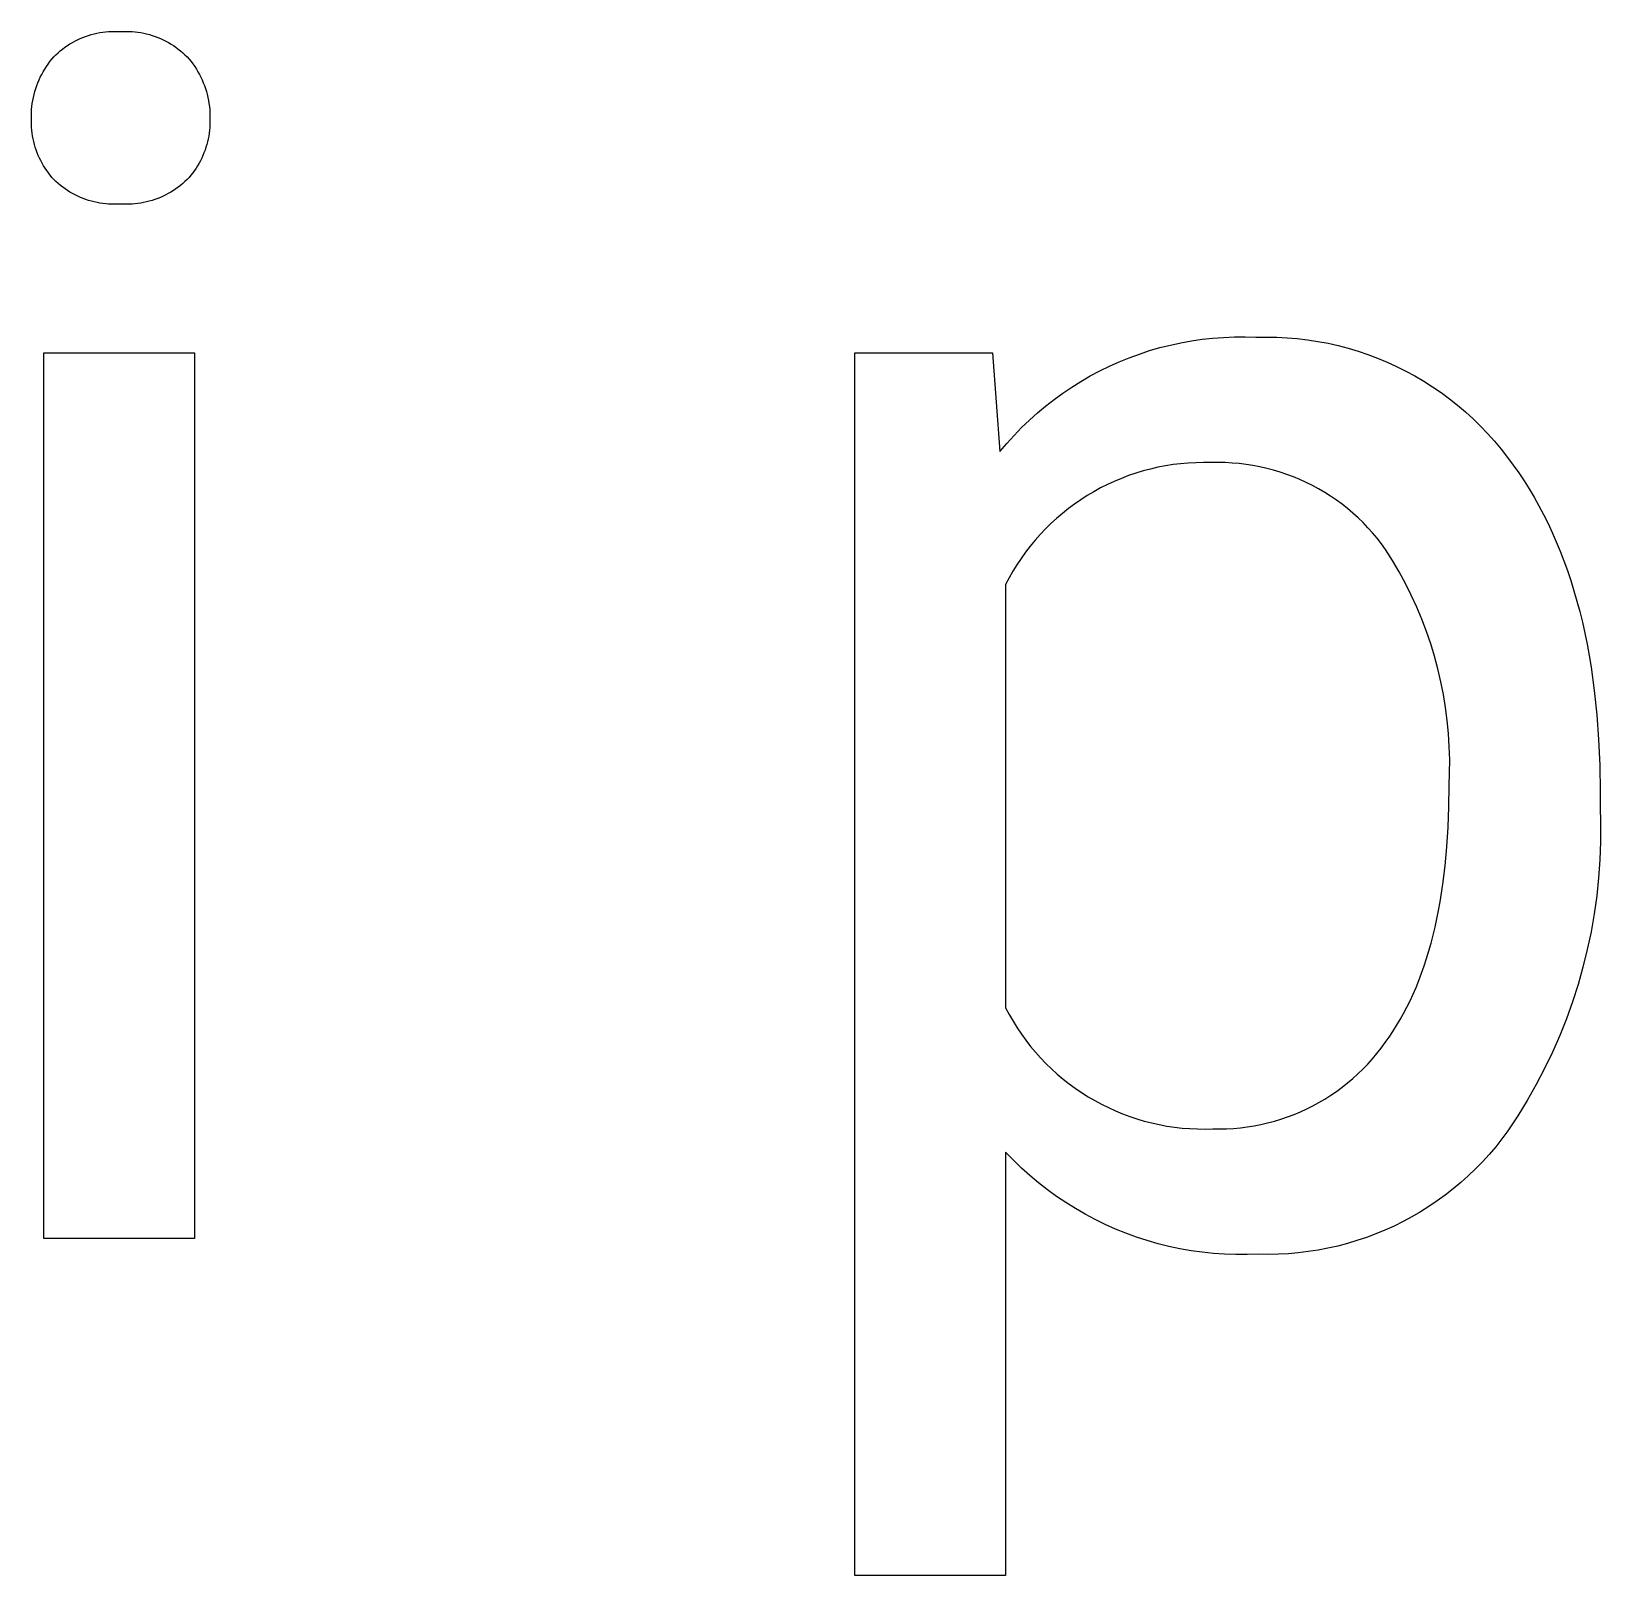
# Model space of a CAD drawing. Header units: millimetres. Extents: x 4001 to 9794, y -321 to 3726.
# Drawn here: x 8266.68 to 8311.46, y -71.03 to -26.96 of the extents above; entities that cross this region are included whole.
import ezdxf

# ---------------------------------------------------------------- set-up
doc = ezdxf.new("R2010")
doc.units = ezdxf.units.MM
doc.header["$MEASUREMENT"] = 0
doc.layers.add('Domyślny', color=7, linetype='Continuous', true_color=0x000000)

msp = doc.modelspace()

# ---------------------------------------------------------------- linework, layer by layer
at = {"layer": 'Domyślny'}
for p, q in [((8267.781, -27.319), (8267.853, -27.277)), ((8267.853, -27.277), (8267.926, -27.236)), ((8267.926, -27.236), (8268.001, -27.199)), ((8268.001, -27.199), (8268.077, -27.163)), ((8268.077, -27.163), (8268.154, -27.131)), ((8268.154, -27.131), (8268.232, -27.101)), ((8268.232, -27.101), (8268.312, -27.074)), ((8268.312, -27.074), (8268.392, -27.05)), ((8268.392, -27.05), (8268.473, -27.029)), ((8268.473, -27.029), (8268.555, -27.01)), ((8268.555, -27.01), (8268.637, -26.994)), ((8268.637, -26.994), (8268.72, -26.982)), ((8268.72, -26.982), (8268.803, -26.972)), ((8268.803, -26.972), (8268.886, -26.965)), ((8268.886, -26.965), (8268.97, -26.96)), ((8268.97, -26.96), (8269.054, -26.959)), ((8269.054, -26.959), (8269.137, -26.961)), ((8269.137, -26.961), (8269.221, -26.966)), ((8269.221, -26.966), (8269.305, -26.961)), ((8269.305, -26.961), (8269.389, -26.96)), ((8269.389, -26.96), (8269.473, -26.961)), ((8269.473, -26.961), (8269.557, -26.965)), ((8269.557, -26.965), (8269.641, -26.972)), ((8269.641, -26.972), (8269.724, -26.982)), ((8269.724, -26.982), (8269.807, -26.995)), ((8269.807, -26.995), (8269.89, -27.011)), ((8269.89, -27.011), (8269.972, -27.03)), ((8269.972, -27.03), (8270.053, -27.051)), ((8270.053, -27.051), (8270.134, -27.075)), ((8270.134, -27.075), (8270.214, -27.102)), ((8270.214, -27.102), (8270.292, -27.132)), ((8270.292, -27.132), (8270.37, -27.164)), ((8270.37, -27.164), (8270.446, -27.199)), ((8270.446, -27.199), (8270.521, -27.237)), ((8270.521, -27.237), (8270.595, -27.277)), ((8270.595, -27.277), (8270.668, -27.32)), ((8267.214, -27.82), (8267.268, -27.752)), ((8267.268, -27.752), (8267.325, -27.686)), ((8267.325, -27.686), (8267.384, -27.627)), ((8267.384, -27.627), (8267.446, -27.57)), ((8267.446, -27.57), (8267.509, -27.515)), ((8267.509, -27.515), (8267.575, -27.463)), ((8267.575, -27.463), (8267.642, -27.413)), ((8267.642, -27.413), (8267.71, -27.365)), ((8267.71, -27.365), (8267.781, -27.319)), ((8270.668, -27.32), (8270.739, -27.365)), ((8270.739, -27.365), (8270.808, -27.413)), ((8270.808, -27.413), (8270.875, -27.463)), ((8270.875, -27.463), (8270.941, -27.515)), ((8270.941, -27.515), (8271.005, -27.57)), ((8271.005, -27.57), (8271.067, -27.627)), ((8271.067, -27.627), (8271.127, -27.686)), ((8271.127, -27.686), (8271.185, -27.752)), ((8271.185, -27.752), (8271.24, -27.82)), ((8266.939, -28.266), (8266.979, -28.188)), ((8266.979, -28.188), (8267.021, -28.111)), ((8267.021, -28.111), (8267.065, -28.036)), ((8267.065, -28.036), (8267.112, -27.963)), ((8267.112, -27.963), (8267.162, -27.891)), ((8267.162, -27.891), (8267.214, -27.82)), ((8271.24, -27.82), (8271.293, -27.89)), ((8271.293, -27.89), (8271.343, -27.961)), ((8271.343, -27.961), (8271.391, -28.035)), ((8271.391, -28.035), (8271.436, -28.11)), ((8271.436, -28.11), (8271.479, -28.186)), ((8271.479, -28.186), (8271.519, -28.264)), ((8266.784, -28.674), (8266.809, -28.59)), ((8266.809, -28.59), (8266.838, -28.507)), ((8266.838, -28.507), (8266.869, -28.426)), ((8266.869, -28.426), (8266.903, -28.345)), ((8266.903, -28.345), (8266.939, -28.266)), ((8271.519, -28.264), (8271.556, -28.343)), ((8271.556, -28.343), (8271.59, -28.424)), ((8271.59, -28.424), (8271.622, -28.506)), ((8271.622, -28.506), (8271.651, -28.588)), ((8271.651, -28.588), (8271.677, -28.672)), ((8266.691, -29.189), (8266.699, -29.102)), ((8266.699, -29.102), (8266.71, -29.015)), ((8266.71, -29.015), (8266.724, -28.929)), ((8266.724, -28.929), (8266.741, -28.843)), ((8266.741, -28.843), (8266.761, -28.758)), ((8266.761, -28.758), (8266.784, -28.674)), ((8271.677, -28.672), (8271.7, -28.756)), ((8271.7, -28.756), (8271.72, -28.842)), ((8271.72, -28.842), (8271.737, -28.928)), ((8271.737, -28.928), (8271.751, -29.014)), ((8271.751, -29.014), (8271.763, -29.101)), ((8271.763, -29.101), (8271.771, -29.188)), ((8266.684, -29.363), (8266.686, -29.276)), ((8266.685, -29.451), (8266.684, -29.363)), ((8266.684, -29.533), (8266.685, -29.451)), ((8266.685, -29.616), (8266.684, -29.533)), ((8266.686, -29.276), (8266.691, -29.189)), ((8271.771, -29.188), (8271.776, -29.275)), ((8271.776, -29.275), (8271.778, -29.363)), ((8271.779, -29.533), (8271.777, -29.616)), ((8271.778, -29.363), (8271.778, -29.451)), ((8271.778, -29.451), (8271.779, -29.533)), ((8266.69, -29.698), (8266.685, -29.616)), ((8266.697, -29.781), (8266.69, -29.698)), ((8266.706, -29.863), (8266.697, -29.781)), ((8266.719, -29.944), (8266.706, -29.863)), ((8266.734, -30.026), (8266.719, -29.944)), ((8271.743, -29.946), (8271.727, -30.027)), ((8271.756, -29.864), (8271.743, -29.946)), ((8271.766, -29.782), (8271.756, -29.864)), ((8271.773, -29.699), (8271.766, -29.782)), ((8271.777, -29.616), (8271.773, -29.699)), ((8266.752, -30.106), (8266.734, -30.026)), ((8266.773, -30.186), (8266.752, -30.106)), ((8266.796, -30.266), (8266.773, -30.186)), ((8266.822, -30.344), (8266.796, -30.266)), ((8266.85, -30.422), (8266.822, -30.344)), ((8266.881, -30.498), (8266.85, -30.422)), ((8271.609, -30.424), (8271.577, -30.5)), ((8271.638, -30.346), (8271.609, -30.424)), ((8271.664, -30.267), (8271.638, -30.346)), ((8271.688, -30.188), (8271.664, -30.267)), ((8271.709, -30.108), (8271.688, -30.188)), ((8271.727, -30.027), (8271.709, -30.108)), ((8266.915, -30.574), (8266.881, -30.498)), ((8266.951, -30.648), (8266.915, -30.574)), ((8266.99, -30.721), (8266.951, -30.648)), ((8267.031, -30.793), (8266.99, -30.721)), ((8267.074, -30.863), (8267.031, -30.793)), ((8267.12, -30.932), (8267.074, -30.863)), ((8271.382, -30.865), (8271.335, -30.933)), ((8271.426, -30.795), (8271.382, -30.865)), ((8271.467, -30.723), (8271.426, -30.795)), ((8271.507, -30.65), (8271.467, -30.723)), ((8271.543, -30.576), (8271.507, -30.65)), ((8271.577, -30.5), (8271.543, -30.576)), ((8267.168, -30.999), (8267.12, -30.932)), ((8267.218, -31.065), (8267.168, -30.999)), ((8267.27, -31.129), (8267.218, -31.065)), ((8267.325, -31.191), (8267.27, -31.129)), ((8267.385, -31.248), (8267.325, -31.191)), ((8267.447, -31.304), (8267.385, -31.248)), ((8267.512, -31.357), (8267.447, -31.304)), ((8271.004, -31.303), (8270.939, -31.356)), ((8271.066, -31.248), (8271.004, -31.303)), ((8271.127, -31.191), (8271.066, -31.248)), ((8271.183, -31.129), (8271.127, -31.191)), ((8271.236, -31.066), (8271.183, -31.129)), ((8271.287, -31), (8271.236, -31.066)), ((8271.335, -30.933), (8271.287, -31)), ((8267.578, -31.408), (8267.512, -31.357)), ((8267.645, -31.456), (8267.578, -31.408)), ((8267.714, -31.503), (8267.645, -31.456)), ((8267.785, -31.547), (8267.714, -31.503)), ((8267.857, -31.588), (8267.785, -31.547)), ((8267.931, -31.627), (8267.857, -31.588)), ((8268.006, -31.663), (8267.931, -31.627)), ((8268.082, -31.697), (8268.006, -31.663)), ((8268.159, -31.729), (8268.082, -31.697)), ((8268.237, -31.757), (8268.159, -31.729)), ((8268.316, -31.783), (8268.237, -31.757)), ((8268.396, -31.807), (8268.316, -31.783)), ((8270.13, -31.782), (8270.049, -31.806)), ((8270.209, -31.756), (8270.13, -31.782)), ((8270.288, -31.728), (8270.209, -31.756)), ((8270.365, -31.697), (8270.288, -31.728)), ((8270.442, -31.663), (8270.365, -31.697)), ((8270.517, -31.626), (8270.442, -31.663)), ((8270.591, -31.587), (8270.517, -31.626)), ((8270.663, -31.546), (8270.591, -31.587)), ((8270.735, -31.502), (8270.663, -31.546)), ((8270.804, -31.456), (8270.735, -31.502)), ((8270.873, -31.407), (8270.804, -31.456)), ((8270.939, -31.356), (8270.873, -31.407)), ((8268.477, -31.827), (8268.396, -31.807)), ((8268.558, -31.845), (8268.477, -31.827)), ((8268.64, -31.86), (8268.558, -31.845)), ((8268.722, -31.872), (8268.64, -31.86)), ((8268.805, -31.882), (8268.722, -31.872)), ((8268.888, -31.888), (8268.805, -31.882)), ((8268.971, -31.892), (8268.888, -31.888)), ((8269.055, -31.893), (8268.971, -31.892)), ((8269.138, -31.891), (8269.055, -31.893)), ((8269.221, -31.887), (8269.138, -31.891)), ((8269.304, -31.891), (8269.221, -31.887)), ((8269.388, -31.893), (8269.304, -31.891)), ((8269.472, -31.892), (8269.388, -31.893)), ((8269.555, -31.888), (8269.472, -31.892)), ((8269.638, -31.881), (8269.555, -31.888)), ((8269.722, -31.872), (8269.638, -31.881)), ((8269.804, -31.859), (8269.722, -31.872)), ((8269.887, -31.844), (8269.804, -31.859)), ((8269.968, -31.826), (8269.887, -31.844)), ((8270.049, -31.806), (8269.968, -31.826)), ((8299.484, -35.846), (8299.787, -35.792)), ((8299.787, -35.792), (8300.091, -35.748)), ((8300.091, -35.748), (8300.397, -35.715)), ((8300.397, -35.715), (8300.703, -35.693)), ((8300.703, -35.693), (8301.011, -35.681)), ((8301.011, -35.681), (8301.318, -35.68)), ((8301.318, -35.68), (8301.625, -35.689)), ((8301.625, -35.689), (8301.921, -35.684)), ((8301.921, -35.684), (8302.216, -35.688)), ((8302.216, -35.688), (8302.511, -35.703)), ((8302.511, -35.703), (8302.805, -35.727)), ((8302.805, -35.727), (8303.099, -35.762)), ((8303.099, -35.762), (8303.391, -35.807)), ((8303.391, -35.807), (8303.681, -35.862)), ((8267.035, -61.413), (8267.035, -36.137)), ((8267.035, -36.137), (8271.341, -36.137)), ((8271.341, -36.137), (8271.341, -61.413)), ((8290.179, -71.031), (8290.179, -36.137)), ((8290.179, -36.137), (8294.111, -36.137)), ((8294.111, -36.137), (8294.321, -38.954)), ((8298.009, -36.272), (8298.298, -36.167)), ((8298.298, -36.167), (8298.59, -36.071)), ((8298.59, -36.071), (8298.885, -35.986)), ((8298.885, -35.986), (8299.184, -35.911)), ((8299.184, -35.911), (8299.484, -35.846)), ((8303.681, -35.862), (8303.969, -35.927)), ((8303.969, -35.927), (8304.255, -36.002)), ((8304.255, -36.002), (8304.538, -36.087)), ((8304.538, -36.087), (8304.818, -36.181)), ((8304.818, -36.181), (8305.094, -36.285)), ((8296.896, -36.793), (8297.167, -36.649)), ((8297.167, -36.649), (8297.444, -36.514)), ((8297.444, -36.514), (8297.724, -36.388)), ((8297.724, -36.388), (8298.009, -36.272)), ((8305.094, -36.285), (8305.367, -36.398)), ((8305.367, -36.398), (8305.636, -36.521)), ((8305.636, -36.521), (8305.9, -36.653)), ((8305.9, -36.653), (8306.159, -36.794)), ((8296.115, -37.282), (8296.369, -37.11)), ((8296.369, -37.11), (8296.63, -36.947)), ((8296.63, -36.947), (8296.896, -36.793)), ((8306.159, -36.794), (8306.414, -36.944)), ((8306.414, -36.944), (8306.663, -37.102)), ((8306.663, -37.102), (8306.907, -37.269)), ((8295.624, -37.652), (8295.866, -37.463)), ((8295.866, -37.463), (8296.115, -37.282)), ((8306.907, -37.269), (8307.145, -37.444)), ((8307.145, -37.444), (8307.376, -37.628)), ((8294.938, -38.269), (8295.16, -38.056)), ((8295.16, -38.056), (8295.388, -37.85)), ((8295.388, -37.85), (8295.624, -37.652)), ((8307.376, -37.628), (8307.601, -37.819)), ((8307.601, -37.819), (8307.82, -38.018)), ((8307.82, -38.018), (8308.031, -38.224)), ((8294.519, -38.718), (8294.725, -38.49)), ((8294.725, -38.49), (8294.938, -38.269)), ((8308.031, -38.224), (8308.236, -38.437)), ((8308.236, -38.437), (8308.432, -38.658)), ((8294.321, -38.954), (8294.519, -38.718)), ((8308.432, -38.658), (8308.621, -38.885)), ((8308.621, -38.885), (8308.803, -39.118)), ((8298.828, -39.401), (8298.615, -39.449)), ((8299.042, -39.359), (8298.828, -39.401)), ((8299.258, -39.325), (8299.042, -39.359)), ((8299.474, -39.299), (8299.258, -39.325)), ((8299.692, -39.28), (8299.474, -39.299)), ((8299.91, -39.269), (8299.692, -39.28)), ((8300.128, -39.265), (8299.91, -39.269)), ((8300.346, -39.268), (8300.128, -39.265)), ((8300.546, -39.265), (8300.346, -39.268)), ((8300.746, -39.268), (8300.546, -39.265)), ((8300.945, -39.278), (8300.746, -39.268)), ((8301.144, -39.295), (8300.945, -39.278)), ((8301.343, -39.319), (8301.144, -39.295)), ((8301.54, -39.349), (8301.343, -39.319)), ((8301.736, -39.387), (8301.54, -39.349)), ((8301.931, -39.431), (8301.736, -39.387)), ((8308.803, -39.118), (8308.965, -39.335)), ((8308.965, -39.335), (8309.122, -39.557)), ((8297.583, -39.801), (8297.385, -39.892)), ((8297.784, -39.717), (8297.583, -39.801)), ((8297.989, -39.639), (8297.784, -39.717)), ((8298.195, -39.569), (8297.989, -39.639)), ((8298.404, -39.505), (8298.195, -39.569)), ((8298.615, -39.449), (8298.404, -39.505)), ((8302.125, -39.481), (8301.931, -39.431)), ((8302.316, -39.539), (8302.125, -39.481)), ((8302.505, -39.602), (8302.316, -39.539)), ((8302.692, -39.672), (8302.505, -39.602)), ((8302.877, -39.749), (8302.692, -39.672)), ((8303.059, -39.832), (8302.877, -39.749)), ((8303.238, -39.921), (8303.059, -39.832)), ((8309.122, -39.557), (8309.274, -39.784)), ((8309.274, -39.784), (8309.421, -40.017)), ((8296.811, -40.207), (8296.627, -40.325)), ((8296.999, -40.096), (8296.811, -40.207)), ((8297.19, -39.991), (8296.999, -40.096)), ((8297.385, -39.892), (8297.19, -39.991)), ((8303.413, -40.016), (8303.238, -39.921)), ((8303.586, -40.117), (8303.413, -40.016)), ((8303.754, -40.224), (8303.586, -40.117)), ((8303.92, -40.336), (8303.754, -40.224)), ((8309.421, -40.017), (8309.563, -40.255)), ((8309.563, -40.255), (8309.7, -40.498)), ((8296.102, -40.715), (8295.936, -40.857)), ((8296.273, -40.579), (8296.102, -40.715)), ((8296.448, -40.449), (8296.273, -40.579)), ((8296.627, -40.325), (8296.448, -40.449)), ((8304.081, -40.455), (8303.92, -40.336)), ((8304.238, -40.578), (8304.081, -40.455)), ((8304.39, -40.707), (8304.238, -40.578)), ((8304.538, -40.841), (8304.39, -40.707)), ((8309.7, -40.498), (8309.831, -40.746)), ((8295.62, -41.158), (8295.47, -41.316)), ((8295.775, -41.005), (8295.62, -41.158)), ((8295.936, -40.857), (8295.775, -41.005)), ((8304.682, -40.98), (8304.538, -40.841)), ((8304.82, -41.124), (8304.682, -40.98)), ((8304.954, -41.273), (8304.82, -41.124)), ((8309.831, -40.746), (8309.958, -41)), ((8309.958, -41), (8310.079, -41.259)), ((8295.325, -41.48), (8295.186, -41.648)), ((8295.47, -41.316), (8295.325, -41.48)), ((8305.082, -41.426), (8304.954, -41.273)), ((8305.206, -41.583), (8305.082, -41.426)), ((8305.323, -41.744), (8305.206, -41.583)), ((8310.079, -41.259), (8310.195, -41.523)), ((8310.195, -41.523), (8310.306, -41.792)), ((8294.926, -41.999), (8294.805, -42.18)), ((8295.053, -41.821), (8294.926, -41.999)), ((8295.186, -41.648), (8295.053, -41.821)), ((8305.523, -42.061), (8305.323, -41.744)), ((8305.712, -42.384), (8305.523, -42.061)), ((8310.306, -41.792), (8310.412, -42.067)), ((8310.412, -42.067), (8310.512, -42.347)), ((8294.691, -42.366), (8294.583, -42.556)), ((8294.805, -42.18), (8294.691, -42.366)), ((8305.89, -42.713), (8305.712, -42.384)), ((8310.512, -42.347), (8310.608, -42.632)), ((8294.583, -42.556), (8294.481, -42.749)), ((8294.481, -42.749), (8294.481, -54.825)), ((8306.057, -43.047), (8305.89, -42.713)), ((8310.608, -42.632), (8310.698, -42.922)), ((8310.698, -42.922), (8310.783, -43.218)), ((8306.213, -43.388), (8306.057, -43.047)), ((8306.357, -43.733), (8306.213, -43.388)), ((8310.783, -43.218), (8310.863, -43.518)), ((8306.49, -44.083), (8306.357, -43.733)), ((8310.863, -43.518), (8310.938, -43.824)), ((8310.938, -43.824), (8311.007, -44.136)), ((8306.611, -44.437), (8306.49, -44.083)), ((8311.007, -44.136), (8311.072, -44.452)), ((8306.72, -44.795), (8306.611, -44.437)), ((8311.072, -44.452), (8311.131, -44.774)), ((8311.131, -44.774), (8311.185, -45.101)), ((8306.817, -45.156), (8306.72, -44.795)), ((8306.902, -45.52), (8306.817, -45.156)), ((8311.185, -45.101), (8311.278, -45.771)), ((8306.975, -45.887), (8306.902, -45.52)), ((8307.035, -46.256), (8306.975, -45.887)), ((8311.278, -45.771), (8311.35, -46.462)), ((8307.083, -46.627), (8307.035, -46.256)), ((8311.35, -46.462), (8311.402, -47.173)), ((8307.119, -47), (8307.083, -46.627)), ((8307.142, -47.373), (8307.119, -47)), ((8307.153, -47.747), (8307.142, -47.373)), ((8311.402, -47.173), (8311.433, -47.906)), ((8307.151, -48.121), (8307.153, -47.747)), ((8311.433, -47.906), (8311.443, -48.659)), ((8307.137, -48.495), (8307.151, -48.121)), ((8307.13, -49.093), (8307.137, -48.495)), ((8311.443, -48.659), (8311.443, -49.054)), ((8307.109, -49.672), (8307.13, -49.093)), ((8311.443, -49.054), (8311.459, -49.571)), ((8307.073, -50.233), (8307.109, -49.672)), ((8311.459, -49.571), (8311.458, -50.088)), ((8311.458, -50.088), (8311.439, -50.604)), ((8307.023, -50.775), (8307.073, -50.233)), ((8306.959, -51.298), (8307.023, -50.775)), ((8311.439, -50.604), (8311.402, -51.12)), ((8306.88, -51.802), (8306.959, -51.298)), ((8311.402, -51.12), (8311.348, -51.634)), ((8306.836, -52.047), (8306.88, -51.802)), ((8311.348, -51.634), (8311.276, -52.146)), ((8306.736, -52.524), (8306.788, -52.288)), ((8306.788, -52.288), (8306.836, -52.047)), ((8311.276, -52.146), (8311.187, -52.655)), ((8306.622, -52.981), (8306.681, -52.755)), ((8306.681, -52.755), (8306.736, -52.524)), ((8311.187, -52.655), (8311.08, -53.161)), ((8306.493, -53.42), (8306.559, -53.203)), ((8306.559, -53.203), (8306.622, -52.981)), ((8311.08, -53.161), (8310.956, -53.663)), ((8306.351, -53.84), (8306.424, -53.633)), ((8306.424, -53.633), (8306.493, -53.42)), ((8310.956, -53.663), (8310.815, -54.16)), ((8306.194, -54.242), (8306.274, -54.044)), ((8306.274, -54.044), (8306.351, -53.84)), ((8310.815, -54.16), (8310.657, -54.652)), ((8305.932, -54.809), (8306.023, -54.625)), ((8306.023, -54.625), (8306.11, -54.436)), ((8306.11, -54.436), (8306.194, -54.242)), ((8294.481, -54.825), (8294.584, -55.018)), ((8294.584, -55.018), (8294.694, -55.208)), ((8305.739, -55.164), (8305.837, -54.989)), ((8305.837, -54.989), (8305.932, -54.809)), ((8310.657, -54.652), (8310.483, -55.139)), ((8294.694, -55.208), (8294.81, -55.394)), ((8294.81, -55.394), (8294.932, -55.576)), ((8305.423, -55.661), (8305.532, -55.5)), ((8305.532, -55.5), (8305.637, -55.334)), ((8305.637, -55.334), (8305.739, -55.164)), ((8310.483, -55.139), (8310.292, -55.619)), ((8294.932, -55.576), (8295.061, -55.754)), ((8295.061, -55.754), (8295.195, -55.927)), ((8295.195, -55.927), (8295.336, -56.095)), ((8305.194, -55.977), (8305.311, -55.817)), ((8305.311, -55.817), (8305.423, -55.661)), ((8310.292, -55.619), (8310.085, -56.093)), ((8295.336, -56.095), (8295.482, -56.258)), ((8295.482, -56.258), (8295.634, -56.416)), ((8295.634, -56.416), (8295.791, -56.569)), ((8304.814, -56.431), (8304.946, -56.284)), ((8304.946, -56.284), (8305.073, -56.133)), ((8305.073, -56.133), (8305.194, -55.977)), ((8310.085, -56.093), (8309.861, -56.559)), ((8295.791, -56.569), (8295.953, -56.716)), ((8295.953, -56.716), (8296.12, -56.858)), ((8296.12, -56.858), (8296.293, -56.993)), ((8304.237, -56.972), (8304.388, -56.844)), ((8304.388, -56.844), (8304.535, -56.711)), ((8304.535, -56.711), (8304.676, -56.573)), ((8304.676, -56.573), (8304.814, -56.431)), ((8309.861, -56.559), (8309.622, -57.017)), ((8296.293, -56.993), (8296.469, -57.123)), ((8296.469, -57.123), (8296.65, -57.246)), ((8296.65, -57.246), (8296.836, -57.364)), ((8303.76, -57.323), (8303.923, -57.211)), ((8303.923, -57.211), (8304.082, -57.094)), ((8304.082, -57.094), (8304.237, -56.972)), ((8309.622, -57.017), (8309.368, -57.467)), ((8296.836, -57.364), (8297.025, -57.474)), ((8297.025, -57.474), (8297.218, -57.578)), ((8297.218, -57.578), (8297.414, -57.676)), ((8297.414, -57.676), (8297.614, -57.766)), ((8302.893, -57.795), (8303.073, -57.712)), ((8303.073, -57.712), (8303.249, -57.624)), ((8303.249, -57.624), (8303.423, -57.529)), ((8303.423, -57.529), (8303.593, -57.429)), ((8303.593, -57.429), (8303.76, -57.323)), ((8309.368, -57.467), (8309.098, -57.908)), ((8297.614, -57.766), (8297.816, -57.85)), ((8297.816, -57.85), (8298.022, -57.926)), ((8298.022, -57.926), (8298.23, -57.995)), ((8298.23, -57.995), (8298.44, -58.057)), ((8298.44, -58.057), (8298.652, -58.112)), ((8298.652, -58.112), (8298.866, -58.16)), ((8298.866, -58.16), (8299.081, -58.2)), ((8299.081, -58.2), (8299.298, -58.232)), ((8301.377, -58.226), (8301.572, -58.195)), ((8301.572, -58.195), (8301.766, -58.157)), ((8301.766, -58.157), (8301.959, -58.113)), ((8301.959, -58.113), (8302.15, -58.062)), ((8302.15, -58.062), (8302.339, -58.005)), ((8302.339, -58.005), (8302.526, -57.941)), ((8302.526, -57.941), (8302.711, -57.871)), ((8302.711, -57.871), (8302.893, -57.795)), ((8309.098, -57.908), (8308.813, -58.339)), ((8299.298, -58.232), (8299.516, -58.257)), ((8299.516, -58.257), (8299.734, -58.274)), ((8299.734, -58.274), (8299.953, -58.284)), ((8299.953, -58.284), (8300.173, -58.287)), ((8300.173, -58.287), (8300.392, -58.281)), ((8300.392, -58.281), (8300.589, -58.284)), ((8300.589, -58.284), (8300.787, -58.279)), ((8300.787, -58.279), (8300.984, -58.268)), ((8300.984, -58.268), (8301.181, -58.251)), ((8301.181, -58.251), (8301.377, -58.226)), ((8308.643, -58.568), (8308.466, -58.792)), ((8308.813, -58.339), (8308.643, -58.568)), ((8294.705, -59.176), (8294.481, -58.945)), ((8294.481, -58.945), (8294.481, -71.031)), ((8308.281, -59.009), (8308.089, -59.22)), ((8308.466, -58.792), (8308.281, -59.009)), ((8294.936, -59.399), (8294.705, -59.176)), ((8295.175, -59.614), (8294.936, -59.399)), ((8307.89, -59.424), (8307.684, -59.621)), ((8308.089, -59.22), (8307.89, -59.424)), ((8295.421, -59.821), (8295.175, -59.614)), ((8295.674, -60.018), (8295.421, -59.821)), ((8307.253, -59.994), (8307.028, -60.17)), ((8307.472, -59.811), (8307.253, -59.994)), ((8307.684, -59.621), (8307.472, -59.811)), ((8295.934, -60.207), (8295.674, -60.018)), ((8296.201, -60.386), (8295.934, -60.207)), ((8296.473, -60.557), (8296.201, -60.386)), ((8306.798, -60.337), (8306.562, -60.497)), ((8307.028, -60.17), (8306.798, -60.337)), ((8296.752, -60.717), (8296.473, -60.557)), ((8297.035, -60.868), (8296.752, -60.717)), ((8297.324, -61.009), (8297.035, -60.868)), ((8306.074, -60.792), (8305.823, -60.927)), ((8306.32, -60.649), (8306.074, -60.792)), ((8306.562, -60.497), (8306.32, -60.649)), ((8297.618, -61.139), (8297.324, -61.009)), ((8297.915, -61.26), (8297.618, -61.139)), ((8298.217, -61.37), (8297.915, -61.26)), ((8305.044, -61.28), (8304.777, -61.38)), ((8305.307, -61.171), (8305.044, -61.28)), ((8305.567, -61.054), (8305.307, -61.171)), ((8305.823, -60.927), (8305.567, -61.054)), ((8271.341, -61.413), (8267.035, -61.413)), ((8298.523, -61.469), (8298.217, -61.37)), ((8298.832, -61.558), (8298.523, -61.469)), ((8299.143, -61.635), (8298.832, -61.558)), ((8299.457, -61.702), (8299.143, -61.635)), ((8299.774, -61.758), (8299.457, -61.702)), ((8300.092, -61.803), (8299.774, -61.758)), ((8303.117, -61.785), (8302.834, -61.819)), ((8303.399, -61.741), (8303.117, -61.785)), ((8303.679, -61.688), (8303.399, -61.741)), ((8303.957, -61.625), (8303.679, -61.688)), ((8304.233, -61.552), (8303.957, -61.625)), ((8304.506, -61.471), (8304.233, -61.552)), ((8304.777, -61.38), (8304.506, -61.471)), ((8300.411, -61.837), (8300.092, -61.803)), ((8300.732, -61.86), (8300.411, -61.837)), ((8301.053, -61.871), (8300.732, -61.86)), ((8301.374, -61.871), (8301.053, -61.871)), ((8301.695, -61.86), (8301.374, -61.871)), ((8301.98, -61.865), (8301.695, -61.86)), ((8302.265, -61.859), (8301.98, -61.865)), ((8302.55, -61.844), (8302.265, -61.859)), ((8302.834, -61.819), (8302.55, -61.844)), ((8294.481, -71.031), (8290.179, -71.031))]:
    msp.add_line(p, q, dxfattribs=at)

doc.saveas('drawing.dxf')
